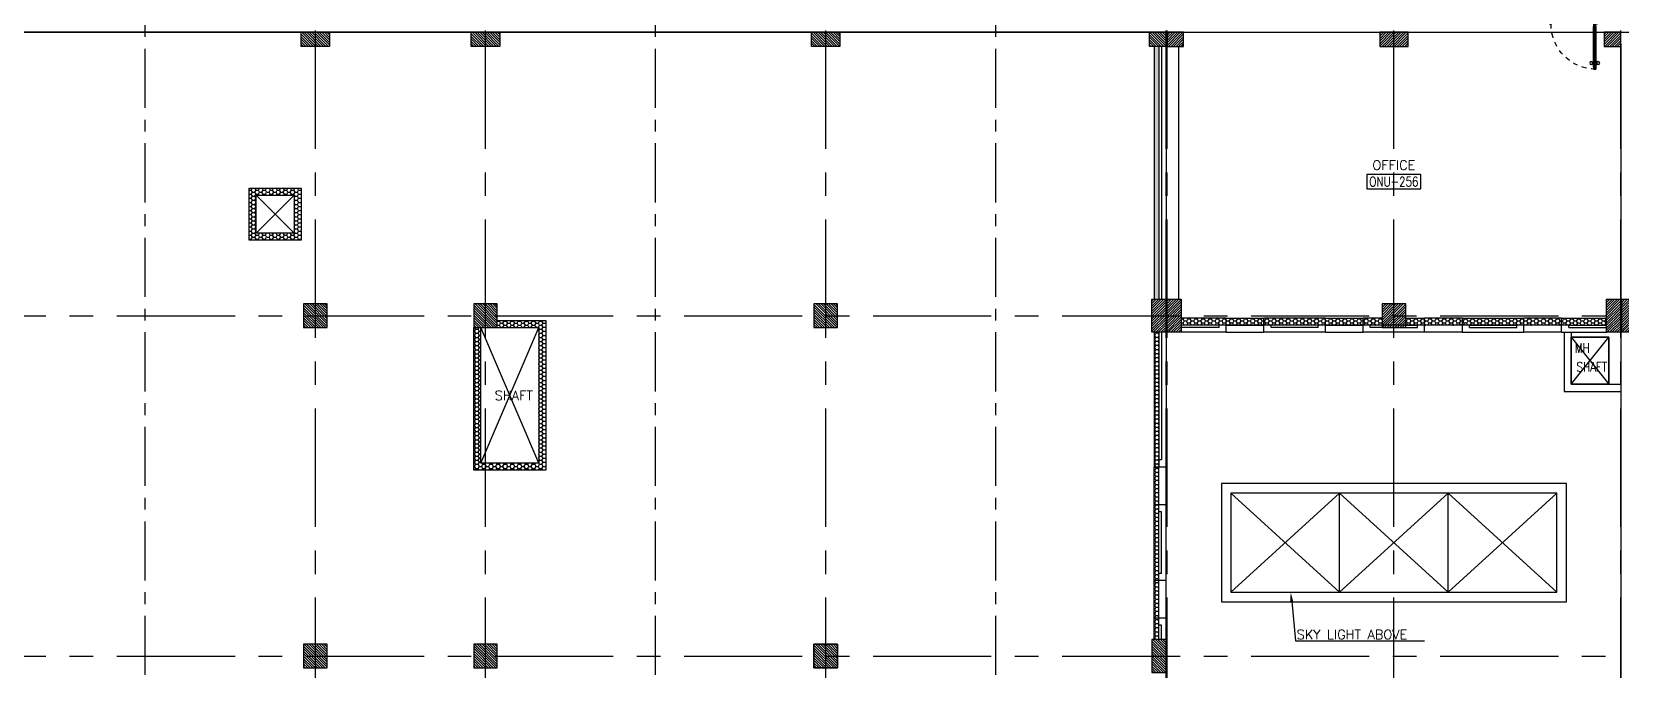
# Model space of a CAD drawing. Extents: x 88808.2 to 88899.2, y 39921.6 to 40001.1.
# Drawn here: x 88827.13 to 88860.76, y 39942.58 to 39956.09 of the extents above; entities that cross this region are included whole.
import ezdxf
from ezdxf.enums import TextEntityAlignment as Align

# ---------------------------------------------------------------- set-up
doc = ezdxf.new("R2010")
doc.units = 0
doc.header["$MEASUREMENT"] = 0
for name, pattern in [('CENTER', [2, 1.25, -0.25, 0.25, -0.25]), ('CENTERX2', [4, 2.5, -0.5, 0.5, -0.5]), ('HIDDEN', [0.375, 0.25, -0.125])]:
    doc.linetypes.add(name, pattern=pattern)
doc.layers.get('0').update_dxf_attribs({"linetype": 'CONTINUOUS'})
for name, color, linetype in [('AXES', 11, 'CENTERX2'), ('AXES1', 11, 'CENTER'), ('COL', 2, 'CONTINUOUS'), ('COUNTER', 3, 'CONTINUOUS'), ('DOOR', 7, 'CONTINUOUS'), ('EJ', 9, 'CONTINUOUS'), ('HAT', 8, 'CONTINUOUS'), ('INSUL', 4, 'CONTINUOUS'), ('RM-BOX', 4, 'CONTINUOUS'), ('RM-IND', 7, 'CONTINUOUS'), ('RM-NAME', 2, 'CONTINUOUS'), ('RM-NO', 2, 'CONTINUOUS'), ('ROOF', 7, 'CONTINUOUS'), ('SHAFT', 4, 'CONTINUOUS'), ('SHAFTS', 3, 'CONTINUOUS'), ('SkyLight', 7, 'CONTINUOUS'), ('WALL', 2, 'CONTINUOUS'), ('WallType2', 3, 'CONTINUOUS'), ('WIN', 3, 'CONTINUOUS')]:
    doc.layers.add(name, color=color, linetype=linetype)
doc.styles.add('ROMANS', font='ROMANS.shx', dxfattribs={"width": 0.6})
pattern_1 = [(180, (177753.940517, 0), (-0.075, 0.04330127), [0.05, -0.1]), (60, (177753.940517, 0), (0.074999999836, 0.043301270284), [0.05, -0.1]), (120, (177753.940517, 0), (-1.64e-10, 0.086602540284), [-0.1, 0.05])]
pattern_2 = [(0, (0, 0), (0.075, 0.04330127), [0.05, -0.1]), (120, (0, 0), (-0.074999999836, 0.043301270284), [0.05, -0.1]), (60, (0, 0), (1.64e-10, 0.086602540284), [-0.1, 0.05])]

# ---------------------------------------------------------------- blocks, each defined once
blk = doc.blocks.new('COL50')
at = {"layer": 'COL'}
blk.add_lwpolyline([(-250, 250), (-250, -250), (250, -250), (250, 250)], close=True, dxfattribs=at)
blk = doc.blocks.new('*X646')
at = {"color": 0}
for p, q in [((227929, 132681), (228397, 133150)), ((227929, 132734), (228344, 133150)), ((227929, 132787), (228291, 133150)), ((227929, 132840), (228238, 133150)), ((227929, 132893), (228185, 133150)), ((227929, 132946), (228132, 133150)), ((227929, 132999), (228079, 133150)), ((227929, 133053), (228026, 133150)), ((227929, 133106), (227973, 133150)), ((227950, 132650), (228429, 133128)), ((228003, 132650), (228429, 133075)), ((228056, 132650), (228429, 133022)), ((228109, 132650), (228429, 132969)), ((228162, 132650), (228429, 132916)), ((228215, 132650), (228429, 132863)), ((228268, 132650), (228429, 132810)), ((228321, 132650), (228429, 132757)), ((228374, 132650), (228429, 132704))]:
    blk.add_line(p, q, dxfattribs=at)
blk = doc.blocks.new('*X647')
at = {"color": 0}
for p, q in [((235129, 132669), (235610, 133150)), ((235129, 132722), (235556, 133150)), ((235129, 132775), (235503, 133150)), ((235129, 132828), (235450, 133150)), ((235129, 132881), (235397, 133150)), ((235129, 132934), (235344, 133150)), ((235129, 132987), (235291, 133150)), ((235129, 133040), (235238, 133150)), ((235129, 133093), (235185, 133150)), ((235163, 132650), (235629, 133116)), ((235216, 132650), (235629, 133063)), ((235269, 132650), (235629, 133010)), ((235322, 132650), (235629, 132957)), ((235375, 132650), (235629, 132904)), ((235428, 132650), (235629, 132851)), ((235481, 132650), (235629, 132798)), ((235534, 132650), (235629, 132745)), ((235587, 132650), (235629, 132691))]:
    blk.add_line(p, q, dxfattribs=at)
blk = doc.blocks.new('*X648')
at = {"color": 0}
for p, q in [((238729, 132663), (239216, 133150)), ((238729, 132716), (239163, 133150)), ((238729, 132769), (239110, 133150)), ((238729, 132822), (239057, 133150)), ((238729, 132875), (239004, 133150)), ((238729, 132928), (238951, 133150)), ((238729, 132981), (238898, 133150)), ((238729, 133034), (238845, 133150)), ((238729, 133087), (238791, 133150)), ((238729, 133140), (238738, 133150)), ((238769, 132650), (239229, 133110)), ((238822, 132650), (239229, 133056)), ((238875, 132650), (239229, 133003)), ((238928, 132650), (239229, 132950)), ((238981, 132650), (239229, 132897)), ((239034, 132650), (239229, 132844)), ((239087, 132650), (239229, 132791)), ((239140, 132650), (239229, 132738)), ((239193, 132650), (239229, 132685))]:
    blk.add_line(p, q, dxfattribs=at)
blk = doc.blocks.new('*X645')
at = {"color": 0}
for p, q in [((238729, 139875), (239203, 140350)), ((238729, 139928), (239150, 140350)), ((238729, 139981), (239097, 140350)), ((238729, 140034), (239044, 140350)), ((238729, 140087), (238991, 140350)), ((238729, 140140), (238938, 140350)), ((238729, 140193), (238885, 140350)), ((238729, 140246), (238832, 140350)), ((238729, 140299), (238779, 140350)), ((238756, 139850), (239229, 140322)), ((238809, 139850), (239229, 140269)), ((238862, 139850), (239229, 140216)), ((238915, 139850), (239229, 140163)), ((238968, 139850), (239229, 140110)), ((239021, 139850), (239229, 140057)), ((239074, 139850), (239229, 140004)), ((239128, 139850), (239229, 139951)), ((239181, 139850), (239229, 139898))]:
    blk.add_line(p, q, dxfattribs=at)
blk = doc.blocks.new('*X641')
at = {"color": 0}
for p, q in [((235129, 139881), (235597, 140350)), ((235129, 139934), (235544, 140350)), ((235129, 139987), (235491, 140350)), ((235129, 140040), (235438, 140350)), ((235129, 140093), (235385, 140350)), ((235129, 140146), (235332, 140350)), ((235129, 140199), (235279, 140350)), ((235129, 140253), (235226, 140350)), ((235129, 140306), (235173, 140350)), ((235150, 139850), (235629, 140328)), ((235203, 139850), (235629, 140275)), ((235256, 139850), (235629, 140222)), ((235309, 139850), (235629, 140169)), ((235362, 139850), (235629, 140116)), ((235415, 139850), (235629, 140063)), ((235468, 139850), (235629, 140010)), ((235521, 139850), (235629, 139957)), ((235574, 139850), (235629, 139904))]:
    blk.add_line(p, q, dxfattribs=at)
blk = doc.blocks.new('*X642')
at = {"color": 0}
for p, q in [((227929, 139894), (228385, 140350)), ((227929, 139947), (228331, 140350)), ((227929, 140000), (228278, 140350)), ((227929, 140053), (228225, 140350)), ((227929, 140106), (228172, 140350)), ((227929, 140159), (228119, 140350)), ((227929, 140212), (228066, 140350)), ((227929, 140265), (228013, 140350)), ((227929, 140318), (227960, 140350)), ((227938, 139850), (228429, 140341)), ((227991, 139850), (228429, 140288)), ((228044, 139850), (228429, 140235)), ((228097, 139850), (228429, 140182)), ((228150, 139850), (228429, 140129)), ((228203, 139850), (228429, 140076)), ((228256, 139850), (228429, 140023)), ((228309, 139850), (228429, 139969)), ((228362, 139850), (228429, 139916)), ((228415, 139850), (228429, 139863))]:
    blk.add_line(p, q, dxfattribs=at)
blk = doc.blocks.new('C5')
at = {"layer": 'HAT', "linetype": 'ByBlock'}
h = blk.add_hatch(dxfattribs=at)
h.set_pattern_fill('ANSI31', color=256, scale=300, style=0)
h.set_pattern_definition([(45, (-223356.182, -51411.005), (-26.516504, 26.516504), [])])
h.paths.add_polyline_path([(300, 300), (0, 300), (0, 0), (300, 0)])
h.paths.add_polyline_path([(600, 300), (300, 300), (300, 0), (600, 0)])
at = {"layer": 'COL'}
blk.add_lwpolyline([(600, 300), (0, 300), (0, 0), (600, 0)], close=True, dxfattribs=at)
blk = doc.blocks.new('C11')
at = {"layer": 'HAT'}
h = blk.add_hatch(dxfattribs=at)
h.set_pattern_fill('ANSI31', color=256, scale=300, style=0)
h.set_pattern_definition([(45, (-248556.182, -75061.005), (-26.5165043, 26.5165043), [])])
h.paths.add_polyline_path([(300, 700), (0, 700), (0, 350), (300, 350)])
h.paths.add_polyline_path([(300, 350), (0, 350), (0, 0), (300, 0)])
at = {"layer": 'COL'}
blk.add_lwpolyline([(300, 700), (300, 0), (0, 0), (0, 700)], close=True, dxfattribs=at)
blk = doc.blocks.new('C7')
at = {"layer": 'HAT'}
h = blk.add_hatch(dxfattribs=at)
h.set_pattern_fill('ANSI31', color=256, scale=300, style=0)
h.set_pattern_definition([(45, (-248876.182, -51411.005), (-26.5165043, 26.5165043), [])])
h.paths.add_polyline_path([(350, 300), (250, 300), (0, 300), (0, 0), (350, 0)])
at = {"layer": 'COL'}
blk.add_lwpolyline([(0, 300), (0, 0), (350, 0), (350, 300)], close=True, dxfattribs=at)
blk = doc.blocks.new('D1000')
at = {"layer": 'DOOR', "color": 7, "linetype": 'ByBlock'}
for p, q in [((0, 0), (-150, 0)), ((-150, 0), (-150, -25)), ((-150, 0), (0, 0)), ((0, -50), (-114, 0)), ((0, -50), (-40, 0)), ((0, -50), (0, 0)), ((-1050, -25), (-1100, -25)), ((-1100, -75), (-1100, -25)), ((-1100, -25), (-1100, -75)), ((-1050, -75), (-1100, -75)), ((-1050, -42), (-1070, -42)), ((-1070, -42), (-1070, -58)), ((-1050, -58), (-1070, -58)), ((-1050, -25), (-1050, -42)), ((-1050, -58), (-1050, -75)), ((-928, -18), (-1018, -18)), ((-1018, -25), (-1018, -18)), ((-1018, -75), (-1018, -82)), ((-928, -82), (-1018, -82)), ((-1005, -9), (-940, -9)), ((-1005, -18), (-1005, -9)), ((-1005, -18), (-940, -18)), ((-1005, -82), (-940, -82)), ((-1005, -82), (-1005, -91)), ((-1005, -91), (-940, -91)), ((-940, -18), (-940, -9)), ((-940, -82), (-940, -91)), ((-928, -25), (-928, -18)), ((-928, -75), (-928, -82)), ((-200, -42), (-200, -25)), ((-200, -25), (-150, -25)), ((-180, -42), (-200, -42)), ((-200, -75), (-200, -58)), ((-200, -58), (-180, -58)), ((-150, -75), (-200, -75)), ((-180, -58), (-180, -42)), ((-150, -75), (-150, -25)), ((-150, -25), (-100, -25)), ((-100, -25), (-100, -50)), ((0, -50), (-100, -37)), ((-100, -50), (0, -50)), ((-150, -975), (-100, -975)), ((-150, -1000), (-150, -975)), ((-150, -1000), (0, -1000)), ((0, -1000), (-150, -1000)), ((0, -950), (-114, -1000)), ((-100, -975), (-100, -950)), ((0, -950), (-100, -963)), ((-100, -950), (0, -950)), ((0, -950), (-40, -1000)), ((0, -950), (0, -1000))]:
    blk.add_line(p, q, dxfattribs=at)
at = {"layer": 'DOOR', "linetype": 'ByBlock'}
for p, q in [((-200, -25), (-1050, -25)), ((-200, -42), (-1050, -42)), ((-200, -58), (-1050, -58)), ((-1050, -75), (-200, -75))]:
    blk.add_line(p, q, dxfattribs=at)
at = {"layer": 'DOOR', "color": 7, "linetype": 'ByBlock'}
for centre in [(-973, 23), (-973, -124)]:
    blk.add_circle(centre, 32.4, dxfattribs=at)
for centre, radius, start, end in [((0, -50), 134, 158.1598, 169.28), ((0, -50), 74.4, 137.7764, 180), ((0, -50), 54.4, 113.2074, 180), ((0, -50), 154, 161.1053, 166.2858), ((0, -50), 114, 154.0838, 167.3774), ((0, -50), 94.4, 148.0182, 180), ((0, -50), 34.4, 90, 180), ((0, -50), 14.4, 90, 180), ((0, -950), 154, 193.7142, 198.8947), ((0, -950), 134, 190.72, 201.8402), ((0, -950), 94.4, 180, 211.9818), ((0, -950), 74.4, 180, 222.2236), ((0, -950), 54.4, 180, 246.7926), ((0, -950), 34.4, 180, 270), ((0, -950), 14.4, 180, 270)]:
    blk.add_arc(centre, radius, start, end, dxfattribs=at)
at = {"layer": 'DOOR', "linetype": 'HIDDEN', "ltscale": 0.5}
blk.add_arc((-149, -24), 951, 180.0434, 269.9667, dxfattribs=at)
blk = doc.blocks.new('C11D')
at = {"layer": 'COL', "linetype": 'ByBlock'}
for p in [(-320, 0), (0, 0)]:
    blk.add_blockref('C11', p, dxfattribs=at)
blk = doc.blocks.new('*X630')
at = {"color": 0}
for p, q in [((61359, 139901), (61808, 140350)), ((61359, 139954), (61755, 140350)), ((61359, 140007), (61702, 140350)), ((61359, 140060), (61649, 140350)), ((61359, 140113), (61596, 140350)), ((61359, 140166), (61543, 140350)), ((61359, 140219), (61490, 140350)), ((61359, 140272), (61437, 140350)), ((61359, 140325), (61384, 140350)), ((61361, 139850), (61859, 140348)), ((61414, 139850), (61859, 140295)), ((61467, 139850), (61859, 140242)), ((61520, 139850), (61859, 140189)), ((61573, 139850), (61859, 140136)), ((61626, 139850), (61859, 140083)), ((61679, 139850), (61859, 140030)), ((61732, 139850), (61859, 139977)), ((61785, 139850), (61859, 139924)), ((61838, 139850), (61859, 139871))]:
    blk.add_line(p, q, dxfattribs=at)
blk = doc.blocks.new('RM1')
at = {"layer": 'RM-BOX'}
blk.add_lwpolyline([(570, -200), (-570, -200), (-570, -500), (570, -500)], close=True, dxfattribs=at)
at = {"layer": 'RM-NAME', "style": 'ROMANS'}
for tag, p in [('ROOMNAME1', (0, 324)), ('ROOMNAME2', (0, 0))]:
    blk.add_attdef(tag, text='', height=200, dxfattribs=at).set_placement(p, align=Align.MIDDLE)
at = {"layer": 'RM-NO', "style": 'ROMANS', "width": 0.8}
blk.add_attdef('ROOMNO', text='', height=200, dxfattribs=at).set_placement((0, -350), align=Align.MIDDLE)

msp = doc.modelspace()

# ---------------------------------------------------------------- hatches: boundary and pattern name
at = {"layer": 'WallType2', "linetype": 'Continuous'}
h = msp.add_hatch(dxfattribs=at)
h.set_pattern_fill('HONEY', color=256, scale=0.4, style=0)
h.set_pattern_definition(pattern_2)
h.paths.add_polyline_path([(88850.9803, 39955.7796), (88850.8803, 39955.7796), (88850.8803, 39950.4296), (88850.9803, 39950.4296)])
h = msp.add_hatch(dxfattribs=at)
h.set_pattern_fill('HONEY', color=256, scale=0.4, style=0)
h.set_pattern_definition(pattern_2)
h.paths.add_polyline_path([(88832.8303, 39952.7796), (88831.7303, 39952.7796), (88831.7303, 39951.6796), (88832.8303, 39951.6796)])
h.paths.add_polyline_path([(88831.8803, 39951.8296), (88831.8803, 39952.6296), (88832.6803, 39952.6296), (88832.6803, 39951.8296)], flags=16)
h = msp.add_hatch(dxfattribs=at)
h.set_pattern_fill('HONEY', color=256, scale=0.4, style=0)
h.set_pattern_definition(pattern_2)
h.paths.add_polyline_path([(88838.0053, 39949.9796), (88836.9803, 39949.9796), (88836.9803, 39949.8296), (88837.8553, 39949.8296), (88837.8553, 39946.9596), (88836.6312, 39946.9596), (88836.6312, 39949.8258), (88836.4812, 39949.8258), (88836.4812, 39946.8096), (88838.0053, 39946.8096)])
h = msp.add_hatch(dxfattribs=at)
h.set_pattern_fill('HONEY', color=256, scale=0.4, style=0)
h.set_pattern_definition(pattern_1)
h.paths.add_polyline_path([(88851.4503, 39950.0296), (88852.4003, 39950.0296), (88852.4003, 39949.8796), (88851.4503, 39949.8796)])
h = msp.add_hatch(dxfattribs=at)
h.set_pattern_fill('HONEY', color=256, scale=0.4, style=0)
h.set_pattern_definition(pattern_1)
h.paths.add_polyline_path([(88852.4003, 39950.0296), (88853.2003, 39950.0296), (88853.2003, 39949.8796), (88852.4003, 39949.8796)])
h.paths.add_polyline_path([(88853.2003, 39950.0296), (88854.5003, 39950.0296), (88854.5003, 39949.8796), (88853.2003, 39949.8796)])
h.paths.add_polyline_path([(88854.5003, 39950.0296), (88855.3003, 39950.0296), (88855.3003, 39949.8796), (88854.5003, 39949.8796)])
h.paths.add_polyline_path([(88855.3003, 39950.0296), (88855.7003, 39950.0296), (88855.7003, 39949.8796), (88855.3003, 39949.8796)])
h = msp.add_hatch(dxfattribs=at)
h.set_pattern_fill('HONEY', color=256, scale=0.4, style=0)
h.set_pattern_definition(pattern_1)
h.paths.add_polyline_path([(88859.5003, 39950.0296), (88860.4503, 39950.0296), (88860.4503, 39949.8796), (88859.5003, 39949.8796)])
h.paths.add_polyline_path([(88858.7003, 39950.0296), (88859.5003, 39950.0296), (88859.5003, 39949.8796), (88858.7003, 39949.8796)])
h.paths.add_polyline_path([(88857.4003, 39950.0296), (88858.7003, 39950.0296), (88858.7003, 39949.8796), (88857.4003, 39949.8796)])
h.paths.add_polyline_path([(88856.6003, 39950.0296), (88857.4003, 39950.0296), (88857.4003, 39949.8796), (88856.6003, 39949.8796)])
h.paths.add_polyline_path([(88856.2003, 39950.0296), (88856.6003, 39950.0296), (88856.6003, 39949.8796), (88856.2003, 39949.8796)])
h = msp.add_hatch(dxfattribs=at)
h.set_pattern_fill('HONEY', color=256, scale=0.4, style=0)
h.set_pattern_definition(pattern_1)
h.paths.add_polyline_path([(88850.8803, 39949.1446), (88850.9803, 39949.1446), (88850.9803, 39946.8796), (88850.8803, 39946.8796)])
h.paths.add_polyline_path([(88850.8803, 39949.7296), (88850.9803, 39949.7296), (88850.9803, 39949.1446), (88850.8803, 39949.1446)])
h = msp.add_hatch(dxfattribs=at)
h.set_pattern_fill('HONEY', color=256, scale=0.4, style=0)
h.set_pattern_definition(pattern_1)
h.paths.add_polyline_path([(88850.8803, 39946.4796), (88850.9803, 39946.4796), (88850.9803, 39946.0796), (88850.8803, 39946.0796)])
h.paths.add_polyline_path([(88850.8803, 39946.8796), (88850.9803, 39946.8796), (88850.9803, 39946.4796), (88850.8803, 39946.4796)])
h = msp.add_hatch(dxfattribs=at)
h.set_pattern_fill('HONEY', color=256, scale=0.4, style=0)
h.set_pattern_definition(pattern_1)
h.paths.add_polyline_path([(88850.8803, 39943.6796), (88850.9803, 39943.6796), (88850.9803, 39943.2296), (88850.8803, 39943.2296)])
h.paths.add_polyline_path([(88850.8803, 39944.4796), (88850.9803, 39944.4796), (88850.9803, 39943.6796), (88850.8803, 39943.6796)])
h.paths.add_polyline_path([(88850.8803, 39945.4396), (88850.8803, 39946.0796), (88850.9803, 39946.0796), (88850.9803, 39944.4796), (88850.8803, 39944.4796)])

# ---------------------------------------------------------------- linework, layer by layer
at = {"layer": 'AXES'}
for p, q in [((88833.1303, 39921.6153), (88833.1303, 40000.4279)), ((88836.7303, 39921.6153), (88836.7303, 40000.4279)), ((88843.9303, 39921.6153), (88843.9303, 40000.4279)), ((88855.9503, 39921.6153), (88855.9503, 40000.4279)), ((88851.1303, 39921.6153), (88851.1303, 40000.0779)), ((88851.1503, 39921.6153), (88851.1503, 40000.0779)), ((88860.7503, 39921.6153), (88860.7503, 40000.0779)), ((88809.2803, 39956.0796), (88876.9703, 39956.0796)), ((88808.9303, 39950.0796), (88876.9703, 39950.0796)), ((88808.9303, 39942.8796), (88876.9703, 39942.8796))]:
    msp.add_line(p, q, dxfattribs=at)
at = {"layer": 'AXES1'}
for p, q in [((88829.5303, 39928.4796), (88829.5303, 39987.2996)), ((88840.3303, 39928.4796), (88840.3303, 39987.2996)), ((88847.5303, 39928.4796), (88847.5303, 39987.2996))]:
    msp.add_line(p, q, dxfattribs=at)
at = {"layer": 'COUNTER', "linetype": 'ByBlock'}
for p, q in [((88832.8803, 39943.1296), (88832.8803, 39942.6296)), ((88832.9803, 39943.1296), (88832.8803, 39943.1296)), ((88832.8803, 39942.6296), (88832.9803, 39942.6296))]:
    msp.add_line(p, q, dxfattribs=at)
at = {"layer": 'EJ', "color": 8}
msp.add_line((88818.4803, 39956.0796), (88893.7957, 39956.0796), dxfattribs=at)
at = {"layer": 'EJ'}
msp.add_line((88860.7503, 39955.8296), (88860.7503, 39950.4296), dxfattribs=at)
at = {"layer": 'INSUL'}
for p, q in [((88850.9803, 39955.7796), (88850.9803, 39950.4296)), ((88851.0303, 39955.7796), (88851.0303, 39950.4296)), ((88852.2503, 39949.8796), (88851.4503, 39949.8796)), ((88852.2503, 39949.8296), (88851.4503, 39949.8296)), ((88852.2503, 39949.8296), (88852.2503, 39949.8796)), ((88854.3503, 39949.8796), (88853.3503, 39949.8796)), ((88853.3503, 39949.8296), (88853.3503, 39949.8796)), ((88854.3503, 39949.8296), (88853.3503, 39949.8296)), ((88854.3503, 39949.8296), (88854.3503, 39949.8796)), ((88855.7003, 39949.8796), (88855.4503, 39949.8796)), ((88855.4503, 39949.8296), (88855.4503, 39949.8796)), ((88855.7003, 39949.8296), (88855.4503, 39949.8296)), ((88856.2003, 39949.8796), (88856.4503, 39949.8796)), ((88856.2003, 39949.8296), (88856.4503, 39949.8296)), ((88856.4503, 39949.8296), (88856.4503, 39949.8796)), ((88857.5503, 39949.8296), (88857.5503, 39949.8796)), ((88857.5503, 39949.8796), (88858.5503, 39949.8796)), ((88857.5503, 39949.8296), (88858.5503, 39949.8296)), ((88858.5503, 39949.8296), (88858.5503, 39949.8796)), ((88859.6503, 39949.8296), (88859.6503, 39949.8796)), ((88859.6503, 39949.8796), (88860.4503, 39949.8796)), ((88859.6503, 39949.8296), (88860.4503, 39949.8296)), ((88850.9803, 39949.7296), (88850.9803, 39946.8796)), ((88851.0303, 39949.7296), (88851.0303, 39947.0296)), ((88851.0303, 39947.0296), (88850.9803, 39947.0296)), ((88850.9803, 39944.4796), (88850.9803, 39946.8796)), ((88851.0303, 39945.9296), (88850.9803, 39945.9296)), ((88851.0303, 39944.6296), (88851.0303, 39945.9296)), ((88851.0303, 39944.6296), (88850.9803, 39944.6296)), ((88850.9803, 39943.2296), (88850.9803, 39943.6796)), ((88851.0303, 39943.5296), (88850.9803, 39943.5296)), ((88851.0303, 39943.2296), (88851.0303, 39943.5296))]:
    msp.add_line(p, q, dxfattribs=at)
at = {"layer": 'RM-IND'}
for p, q in [((88853.7876, 39944.0306), (88853.8713, 39943.2007)), ((88853.8713, 39943.2007), (88856.6008, 39943.2007))]:
    msp.add_line(p, q, dxfattribs=at)
msp.add_solid([(88853.8208, 39944.0339), (88853.7545, 39944.0272), (88853.7676, 39944.2296)], dxfattribs=at)
at = {"layer": 'ROOF'}
for p, q in [((88851.1303, 39956.0796), (88818.4803, 39956.0796)), ((88860.7503, 39949.7296), (88860.7503, 39936.0796))]:
    msp.add_line(p, q, dxfattribs=at)
at = {"layer": 'SHAFT', "linetype": 'ByBlock'}
for p, q in [((88859.7003, 39949.6296), (88860.5003, 39948.6296)), ((88859.7003, 39948.6296), (88860.5003, 39949.6296))]:
    msp.add_line(p, q, dxfattribs=at)
at = {"layer": 'SHAFT', "color": 7, "linetype": 'Continuous'}
for points in [[(88859.5503, 39949.7296), (88859.5503, 39948.4796), (88860.7503, 39948.4796)], [(88859.7003, 39949.7296), (88859.7003, 39948.6296), (88860.7503, 39948.6296)]]:
    msp.add_lwpolyline(points, dxfattribs=at)
at = {"layer": 'SHAFT', "color": 97, "linetype": 'ByBlock'}
msp.add_lwpolyline([(88859.7003, 39949.6296), (88860.5003, 39949.6296), (88860.5003, 39948.6296), (88859.7003, 39948.6296)], close=True, dxfattribs=at)
at = {"layer": 'SHAFT', "color": 97, "linetype": 'ByBlock', "ltscale": 0.3}
msp.add_lwpolyline([(88859.7003, 39948.6296), (88860.5003, 39948.6296), (88860.5003, 39949.6296), (88859.7003, 39949.6296)], close=True, dxfattribs=at)
at = {"layer": 'SHAFT', "linetype": 'ByBlock'}
msp.add_lwpolyline([(88859.7003, 39949.6296), (88860.5003, 39949.6296), (88860.5003, 39948.6296), (88859.7003, 39948.6296)], close=True, dxfattribs=at)
at = {"layer": 'SHAFTS', "color": 97, "linetype": 'Continuous'}
for p, q in [((88831.8803, 39952.6296), (88832.6803, 39951.8296)), ((88832.6803, 39952.6296), (88831.8803, 39951.8296)), ((88837.8553, 39946.9596), (88836.6303, 39949.8296)), ((88836.6303, 39946.9596), (88837.8553, 39949.8296))]:
    msp.add_line(p, q, dxfattribs=at)
at = {"layer": 'SHAFTS', "linetype": 'Continuous'}
for p, q in [((88837.8553, 39946.9596), (88836.6303, 39949.8296)), ((88836.6303, 39946.9596), (88837.8553, 39949.8296))]:
    msp.add_line(p, q, dxfattribs=at)
at = {"layer": 'SHAFTS', "color": 7}
for points in [[(88831.7303, 39952.7796), (88832.8303, 39952.7796), (88832.8303, 39951.6796), (88831.7303, 39951.6796)], [(88831.8803, 39952.6296), (88832.6803, 39952.6296), (88832.6803, 39951.8296), (88831.8803, 39951.8296)], [(88836.6312, 39949.8296), (88837.8553, 39949.8296), (88837.8553, 39946.9596), (88836.6312, 39946.9596)]]:
    msp.add_lwpolyline(points, close=True, dxfattribs=at)
msp.add_lwpolyline([(88836.9803, 39949.9796), (88838.0053, 39949.9796), (88838.0053, 39946.8096), (88836.4812, 39946.8096), (88836.4812, 39949.8296)], dxfattribs=at)
at = {"layer": 'SkyLight'}
for p, q in [((88852.3003, 39946.5296), (88852.3003, 39944.0296)), ((88859.6003, 39946.5296), (88852.3003, 39946.5296)), ((88859.6003, 39944.0296), (88859.6003, 39946.5296)), ((88852.5003, 39946.3296), (88854.8003, 39944.2296)), ((88854.8003, 39946.3296), (88852.5003, 39944.2296)), ((88852.5003, 39946.3296), (88852.5003, 39944.2296)), ((88859.4003, 39946.3296), (88852.5003, 39946.3296)), ((88854.8003, 39944.2296), (88854.8003, 39946.3296)), ((88854.8003, 39944.2296), (88854.8003, 39946.3296)), ((88854.8003, 39944.2296), (88857.1003, 39946.3296)), ((88857.1003, 39944.2296), (88854.8003, 39946.3296)), ((88857.1003, 39944.2296), (88857.1003, 39946.3296)), ((88857.1003, 39944.2296), (88857.1003, 39946.3296)), ((88857.1003, 39946.3296), (88859.4003, 39944.2296)), ((88859.4003, 39946.3296), (88857.1003, 39944.2296)), ((88859.4003, 39944.2296), (88859.4003, 39946.3296)), ((88852.5003, 39944.2296), (88859.4003, 39944.2296)), ((88852.3003, 39944.0296), (88859.6003, 39944.0296))]:
    msp.add_line(p, q, dxfattribs=at)
at = {"layer": 'WALL'}
for p, q in [((88850.8803, 39955.7796), (88850.8803, 39950.4296)), ((88851.1303, 39955.7796), (88851.1303, 39950.4296)), ((88851.4003, 39950.4296), (88851.4003, 39955.7796)), ((88852.4003, 39950.0296), (88851.4503, 39950.0296)), ((88852.4003, 39949.7296), (88852.4003, 39950.0296)), ((88854.5003, 39950.0296), (88853.2003, 39950.0296)), ((88853.2003, 39949.7296), (88853.2003, 39950.0296)), ((88854.5003, 39949.7296), (88854.5003, 39950.0296)), ((88855.7003, 39950.0296), (88855.3003, 39950.0296)), ((88855.3003, 39949.7296), (88855.3003, 39950.0296)), ((88856.2003, 39950.0296), (88856.6003, 39950.0296)), ((88856.6003, 39949.7296), (88856.6003, 39950.0296)), ((88857.4003, 39949.7296), (88857.4003, 39950.0296)), ((88857.4003, 39950.0296), (88858.7003, 39950.0296)), ((88858.7003, 39949.7296), (88858.7003, 39950.0296)), ((88859.5003, 39949.7296), (88859.5003, 39950.0296)), ((88859.5003, 39950.0296), (88860.4503, 39950.0296)), ((88850.8803, 39949.7296), (88850.8803, 39946.8796)), ((88851.1303, 39949.7296), (88851.1303, 39946.8796)), ((88852.4003, 39949.7296), (88851.4503, 39949.7296)), ((88854.5003, 39949.7296), (88853.2003, 39949.7296)), ((88856.6003, 39949.7296), (88855.3003, 39949.7296)), ((88857.4003, 39949.7296), (88858.7003, 39949.7296)), ((88859.5003, 39949.7296), (88860.4503, 39949.7296)), ((88851.1303, 39946.8796), (88850.8803, 39946.8796)), ((88851.1303, 39946.0796), (88850.8803, 39946.0796)), ((88850.8803, 39944.4796), (88850.8803, 39946.0796)), ((88851.1303, 39944.4796), (88851.1303, 39946.0796)), ((88851.1303, 39944.4796), (88850.8803, 39944.4796)), ((88850.8803, 39943.2296), (88850.8803, 39943.6796)), ((88851.1303, 39943.6796), (88850.8803, 39943.6796)), ((88851.1303, 39943.2296), (88851.1303, 39943.6796))]:
    msp.add_line(p, q, dxfattribs=at)
at = {"layer": 'WIN'}
for p, q in [((88859.6503, 39949.8796), (88851.4503, 39949.8796)), ((88852.4003, 39950.0296), (88853.2003, 39950.0296)), ((88852.4003, 39950.0296), (88853.2003, 39950.0296)), ((88852.4003, 39949.8796), (88853.2003, 39949.8796)), ((88854.5003, 39950.0296), (88855.3003, 39950.0296)), ((88854.5003, 39950.0296), (88855.3003, 39950.0296)), ((88854.5003, 39949.8796), (88855.3003, 39949.8796)), ((88857.4003, 39950.0296), (88856.6003, 39950.0296)), ((88857.4003, 39950.0296), (88856.6003, 39950.0296)), ((88857.4003, 39949.8796), (88856.6003, 39949.8796)), ((88859.5003, 39950.0296), (88858.7003, 39950.0296)), ((88859.5003, 39950.0296), (88858.7003, 39950.0296)), ((88852.4003, 39949.7296), (88853.2003, 39949.7296)), ((88852.4003, 39949.7296), (88853.2003, 39949.7296)), ((88854.5003, 39949.7296), (88855.3003, 39949.7296)), ((88854.5003, 39949.7296), (88855.3003, 39949.7296)), ((88857.4003, 39949.7296), (88856.6003, 39949.7296)), ((88857.4003, 39949.7296), (88856.6003, 39949.7296)), ((88859.5003, 39949.7296), (88858.7003, 39949.7296)), ((88859.5003, 39949.7296), (88858.7003, 39949.7296)), ((88850.8803, 39946.0796), (88850.8803, 39946.8796)), ((88850.8803, 39946.0796), (88850.8803, 39946.8796)), ((88850.9803, 39946.0796), (88850.9803, 39946.8796)), ((88850.9803, 39946.0796), (88850.9803, 39946.8796)), ((88851.1303, 39946.0796), (88851.1303, 39946.8796)), ((88851.1303, 39946.0796), (88851.1303, 39946.8796)), ((88850.8803, 39943.6796), (88850.8803, 39944.4796)), ((88850.8803, 39943.6796), (88850.8803, 39944.4796)), ((88850.9803, 39943.6796), (88850.9803, 39944.4796)), ((88850.9803, 39943.6796), (88850.9803, 39944.4796)), ((88851.1303, 39943.6796), (88851.1303, 39944.4796)), ((88851.1303, 39943.6796), (88851.1303, 39944.4796))]:
    msp.add_line(p, q, dxfattribs=at)

# ---------------------------------------------------------------- block references
at = {"layer": 'COL', "linetype": 'ByBlock', "xscale": -0.001000000003841706, "yscale": 0.000999999996565748, "zscale": 0.001}
for name, p in [('C5', (88833.4303, 39955.7796)), ('C5', (88837.0303, 39955.7796)), ('C5', (88844.2303, 39955.7796)), ('C7', (88851.1303, 39955.7796)), ('C11', (88851.1303, 39942.5296))]:
    msp.add_blockref(name, p, dxfattribs=at)
at = {"layer": 'COL', "yscale": 0.000999999996565748, "zscale": 0.001}
for name, p, xscale in [('C7', (88851.1503, 39955.7796), 0.001000000003841706), ('C5', (88855.6526, 39955.7796), 0.001000000003841706), ('C7', (88860.4003, 39955.7796), 0.001000000003841706), ('C11', (88850.8303, 39949.7296), 0.001000000003841706), ('C11', (88851.1503, 39949.7296), 0.001000000003841706), ('C11D', (88860.7703, 39949.7296), 0.001000000003841706), ('COL50', (88833.1303, 39950.0796), 0.001000000003841706), ('COL50', (88836.7303, 39950.0796), 0.001000000003841706), ('COL50', (88843.9303, 39950.0796), 0.001000000003841706), ('COL50', (88855.9503, 39950.0796), 0.001000000003841706), ('COL50', (88833.1303, 39942.8796), 0.001000000003841706), ('COL50', (88836.7303, 39942.8796), 0.001000000003841706), ('COL50', (88843.9303, 39942.8796), 0.001000000003841706), ('COL50', (88843.9303, 39942.8796), -0.001000000003841706)]:
    msp.add_blockref(name, p, dxfattribs=dict(at, xscale=xscale))
at = {"layer": 'DOOR', "color": 0, "linetype": 'Continuous', "xscale": -0.000999999996565748, "yscale": 0.000999999996565748, "zscale": 0.001, "rotation": 270}
msp.add_blockref('D1000', (88860.2503, 39956.3996), dxfattribs=at)
at = {"layer": 'HAT', "yscale": 0.000999999996565748, "zscale": 0.001}
for name, p, xscale in [('*X645', (89072.1088, 39809.9798), -0.001000000003841706), ('*X641', (89072.1088, 39809.9798), -0.001000000003841706), ('*X642', (89072.1088, 39809.9798), -0.001000000003841706), ('*X630', (88794.341, 39809.9798), 0.001000000003841706), ('*X648', (89072.1088, 39809.9798), -0.001000000003841706), ('*X647', (89072.1088, 39809.9798), -0.001000000003841706), ('*X646', (89072.1088, 39809.9798), -0.001000000003841706)]:
    msp.add_blockref(name, p, dxfattribs=dict(at, xscale=xscale))
at = {"layer": 'RM-NO', "xscale": 0.001000000003841706, "yscale": 0.000999999996565748, "zscale": 0.001}
msp.add_blockref('RM1', (88855.9503, 39953.2682), dxfattribs=at).add_auto_attribs({'ROOMNO': 'ONU-256', 'ROOMNAME2': 'OFFICE'})

# ---------------------------------------------------------------- texts
at = {"layer": 'RM-NAME', "style": 'ROMANS'}
msp.add_text('SKY LIGHT ABOVE', height=0.2, dxfattribs=at).set_placement((88853.8926, 39943.3354), align=Align.MIDDLE_LEFT)
at = {"layer": 'SHAFT', "color": 97, "style": 'ROMANS', "width": 0.8}
for s, p in [('MH', (88859.937, 39949.3978)), ('SHAFT', (88860.138, 39948.9978))]:
    msp.add_text(s, height=0.2, dxfattribs=at).set_placement(p, align=Align.MIDDLE)
at = {"layer": 'SHAFT', "style": 'ROMANS'}
msp.add_text('SHAFT', height=0.2, dxfattribs=at).set_placement((88837.3288, 39948.3919), align=Align.MIDDLE)

doc.saveas('drawing.dxf')
